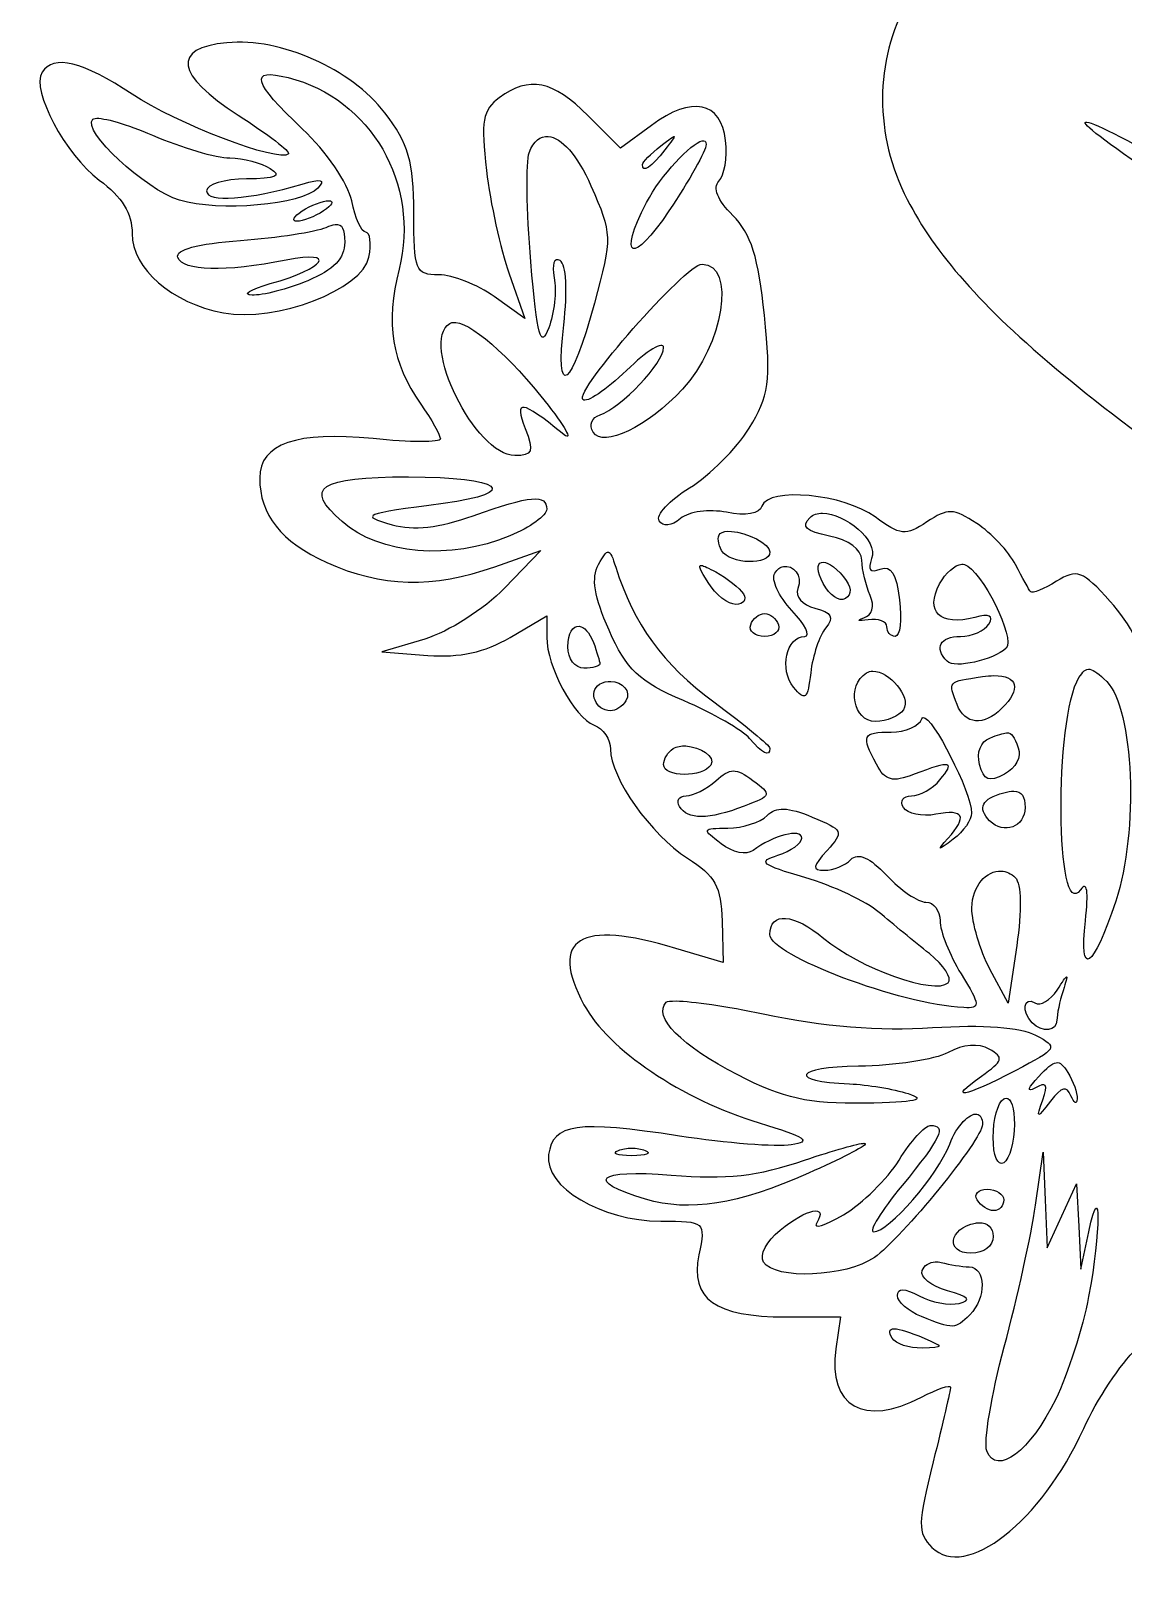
# Model space of a CAD drawing. Extents: x 11 to 129, y -2 to 168.
# Drawn here: x 10.75 to 37.93, y 62.92 to 101.49 of the extents above; entities that cross this region are included whole.
import ezdxf

# ---------------------------------------------------------------- set-up
doc = ezdxf.new("R2010")
doc.units = 0
doc.layers.get('0').update_dxf_attribs({"linetype": 'CONTINUOUS'})

msp = doc.modelspace()

# ---------------------------------------------------------------- linework, layer by layer
at = {"color": 7}
for points in [[(12.35053, 99.311906), (12.35053, 99.311906)], [(26.194852, 99.136067), (25.42701, 98.567765), (24.62003, 99.374743)], [(37.005839, 99.220404), (37.005839, 99.220404)], [(23.627843, 98.863215), (23.627843, 98.863215)], [(26.764258, 98.858807), (26.764258, 98.858807)], [(27.457687, 98.752423), (27.457687, 98.752423)], [(18.165299, 97.263037), (18.165299, 97.263037)], [(18.322947, 96.668827), (18.322947, 96.668827)], [(27.456033, 95.683807), (27.456033, 95.683807)], [(22.653294, 95.446232), (23.045208, 94.334982), (22.28398, 94.876826)], [(21.246593, 94.23411), (21.246593, 94.23411)], [(20.149674, 90.39214), (20.149674, 90.39214)], [(30.457953, 89.488145), (30.457953, 89.488145)], [(28.189149, 89.035049), (28.189149, 89.035049)], [(22.294453, 88.153105), (23.447595, 88.5599), (22.535334, 87.618976)], [(25.127148, 88.521314), (25.127148, 88.521314)], [(27.441701, 88.187829), (27.441701, 88.187829)], [(29.482299, 88.16027), (29.482299, 88.16027)], [(30.427083, 88.261142), (30.427083, 88.261142)], [(33.922891, 88.217595), (33.922891, 88.217595)], [(22.680304, 86.398585), (23.589258, 86.934918), (23.589258, 86.40134)], [(29.013215, 86.992243), (29.013215, 86.992243)], [(24.399544, 86.673642), (24.399544, 86.673642)], [(20.555369, 86.356692), (19.488216, 86.035885), (20.629783, 85.948794)], [(25.186129, 85.302217), (25.186129, 85.302217)], [(31.70921, 85.556327), (31.70921, 85.556327)], [(34.719949, 85.445535), (34.719949, 85.445535)], [(37.109465, 85.603732), (37.109465, 85.603732)], [(32.962675, 84.406492), (32.962675, 84.406492)], [(27.054748, 83.695424), (27.054748, 83.695424)], [(35.030833, 84.022297), (35.030833, 84.022297)], [(28.234349, 83.074758), (28.234349, 83.074758)], [(35.214388, 82.569843), (35.214388, 82.569843)], [(29.492773, 82.126116), (29.492773, 82.126116)], [(34.905157, 80.584918), (34.905157, 80.584918)], [(27.955434, 79.340273), (27.981341, 78.30509), (26.801189, 78.660075)], [(35.288251, 78.732284), (35.072173, 77.295265), (34.622382, 78.141932)], [(36.527382, 77.949558), (36.527382, 77.949558)], [(26.812765, 77.350936), (26.812765, 77.350936)], [(36.269414, 75.815802), (36.269414, 75.815802)], [(35.022014, 74.933308), (35.022014, 74.933308)], [(34.29937, 74.535882), (34.29937, 74.535882)], [(25.705924, 73.689216), (25.705924, 73.689216)], [(31.49534, 73.810481), (31.49534, 73.810481)], [(35.757886, 72.268182), (35.95026, 73.591098), (35.95026, 73.591098)], [(35.95026, 73.591098), (35.999318, 72.400473), (36.048377, 71.209848), (36.411628, 72.003598), (36.77543, 72.797348), (36.831654, 71.739015), (36.887878, 70.680682), (37.083007, 71.606723)], [(34.55348, 72.665057), (34.55348, 72.665057)], [(34.354493, 71.834925), (34.354493, 71.834925)], [(33.261983, 70.860378), (33.261983, 70.860378)], [(29.546793, 69.490057), (30.905537, 69.490057), (30.788681, 68.694102)], [(32.239481, 69.195707), (32.239481, 69.195707)]]:
    msp.add_lwpolyline(points, dxfattribs=at)
for points in [[(41.882991, 100.718056), (41.389543, 100.738819), (38.073782, 102.32294), (36.752279, 103.169311)], [(32.577924, 102.232243), (31.742603, 100.74943), (31.737921, 98.886129), (32.565247, 97.290599)], [(15.629709, 101.193755), (14.240987, 101.060956), (14.345533, 100.395845), (15.913585, 99.389627)], [(19.558772, 99.451363), (18.726095, 100.542618), (16.969068, 101.321842), (15.629709, 101.193755)], [(13.270508, 99.911628), (12.053724, 100.725913), (11.306893, 100.907985), (11.028715, 100.457881)], [(11.028715, 100.457881), (10.752888, 100.011588), (11.607776, 98.400898), (12.451953, 97.776769)], [(17.513212, 99.045669), (16.267562, 100.217732), (16.168191, 100.573106), (17.156576, 100.325039)], [(17.156576, 100.325039), (19.213578, 99.808764), (20.447315, 97.674887), (19.913754, 95.555923)], [(24.62003, 99.374743), (23.738842, 100.255931), (23.159211, 100.373832), (22.408004, 99.824534)], [(17.161537, 98.428858), (16.933143, 98.200464), (14.365361, 99.178945), (13.270508, 99.911628)], [(22.408004, 99.824534), (21.994393, 99.522099), (21.945743, 99.243825), (22.090504, 98.01214)], [(28.041424, 98.757935), (27.929466, 99.734714), (27.205428, 99.88322), (26.194852, 99.136067)], [(14.451211, 97.274614), (13.583795, 97.541472), (12.009073, 99.008483), (12.289345, 99.288755)], [(12.289345, 99.288755), (12.301108, 99.300518), (12.32184, 99.308356), (12.35053, 99.311906)], [(12.35053, 99.311906), (12.551356, 99.33675), (13.142017, 99.16664), (13.774319, 98.894635)], [(15.913585, 99.389627), (16.653617, 98.914752), (17.215083, 98.482404), (17.161537, 98.428858)], [(20.281966, 96.962076), (20.281966, 98.233905), (20.155296, 98.669594), (19.558772, 99.451363)], [(38.802798, 97.845121), (37.481496, 98.734979), (36.890452, 99.19523), (37.005839, 99.220404)], [(37.005839, 99.220404), (37.121222, 99.245578), (37.942867, 98.836164), (39.447171, 97.986232)], [(13.774319, 98.894635), (14.496949, 98.583767), (15.363989, 98.32804), (15.700816, 98.325782)], [(18.736359, 97.25973), (18.650323, 97.689896), (18.099972, 98.493572), (17.513212, 99.045669)], [(23.153246, 98.455316), (23.265675, 98.7483), (23.433467, 98.879155), (23.627843, 98.863215)], [(23.627843, 98.863215), (23.951803, 98.836655), (24.349655, 98.402123), (24.691137, 97.630147)], [(26.07579, 97.21894), (26.423784, 97.891888), (27.184527, 98.6954), (27.457687, 98.752423)], [(26.433529, 98.627847), (26.643351, 98.7924), (26.750601, 98.872463), (26.764258, 98.858807)], [(26.764258, 98.858807), (26.777914, 98.84515), (26.697853, 98.7379), (26.533299, 98.528076)], [(27.457687, 98.752423), (27.520724, 98.76558), (27.558008, 98.739147), (27.558008, 98.662022)], [(27.875508, 97.747557), (28.014553, 97.886596), (28.089181, 98.34127), (28.041424, 98.757935)], [(23.194037, 95.743339), (23.086566, 97.01313), (23.068134, 98.233518), (23.153246, 98.455316)], [(25.970508, 98.164825), (25.970508, 98.219765), (26.178865, 98.428127), (26.433529, 98.627847)], [(26.533299, 98.528076), (26.187655, 98.087344), (25.970508, 97.947065), (25.970508, 98.164825)], [(27.558008, 98.662022), (27.558008, 98.508569), (27.14129, 97.763576), (26.631966, 97.006723)], [(15.700816, 98.325782), (16.03764, 98.323552), (16.491809, 98.206123), (16.710091, 98.065057)], [(16.710091, 98.065057), (17.005301, 97.87428), (16.852801, 97.807351), (16.114779, 97.804331)], [(22.090504, 98.01214), (22.184545, 97.212), (22.437645, 96.057441), (22.653294, 95.446232)], [(12.451953, 97.776769), (13.020044, 97.356763), (13.270508, 96.949999), (13.270508, 96.446687)], [(17.889692, 97.574475), (17.506282, 97.159358), (15.417957, 96.9772), (14.451211, 97.274614)], [(16.114779, 97.804331), (15.566912, 97.802096), (15.122591, 97.668757), (15.122591, 97.506674)], [(15.122591, 97.506674), (15.122591, 97.209692), (16.183222, 97.285381), (17.503841, 97.676451)], [(17.503841, 97.676451), (17.987957, 97.819808), (18.091162, 97.792608), (17.889692, 97.574475)], [(24.691137, 97.630147), (25.220752, 96.432867), (25.223396, 96.359509), (24.77878, 94.716975)], [(28.220569, 96.897032), (27.840621, 97.276979), (27.714839, 97.586887), (27.875508, 97.747557)], [(17.503841, 97.006723), (17.722123, 97.147789), (18.01978, 97.263037), (18.165299, 97.263037)], [(18.165299, 97.263037), (18.310822, 97.263037), (18.25129, 97.147789), (18.033008, 97.006723)], [(19.087482, 96.477557), (18.980334, 96.477557), (18.822391, 96.829561), (18.736359, 97.25973)], [(26.631966, 97.006723), (25.725271, 95.65938), (25.344459, 95.804702), (26.07579, 97.21894)], [(32.565247, 97.290599), (33.94631, 94.627175), (37.049072, 92.053653), (45.814257, 86.301572)], [(17.371549, 96.750409), (17.22603, 96.750409), (17.285559, 96.865657), (17.503841, 97.006723)], [(18.033008, 97.006723), (17.814726, 96.865657), (17.517072, 96.750409), (17.371549, 96.750409)], [(20.902083, 95.419774), (20.32208, 95.420465), (20.281966, 95.521365), (20.281966, 96.962076)], [(29.007703, 94.411602), (28.862723, 95.855268), (28.677684, 96.439917), (28.220569, 96.897032)], [(13.270508, 96.446687), (13.270508, 95.571457), (14.258345, 94.712299), (15.540963, 94.471685)], [(15.970912, 96.274709), (16.886759, 96.343481), (17.84449, 96.489703), (18.099154, 96.599375)], [(18.099154, 96.599375), (18.189037, 96.638085), (18.262686, 96.661769), (18.322947, 96.668827)], [(18.322947, 96.668827), (18.503731, 96.690008), (18.562174, 96.560375), (18.562174, 96.227855)], [(19.164102, 95.860195), (19.228999, 96.199681), (19.194634, 96.477557), (19.087482, 96.477557)], [(14.408768, 95.850826), (14.342151, 96.044588), (14.892442, 96.193723), (15.970912, 96.274709)], [(16.710091, 95.199287), (18.092983, 95.589697), (18.396343, 96.035063), (17.106966, 95.781924)], [(18.562174, 96.227855), (18.562174, 95.826408), (18.289516, 95.542698), (17.644401, 95.273151)], [(17.106966, 95.781924), (15.574511, 95.481064), (14.526694, 95.507824), (14.408768, 95.850826)], [(15.540963, 94.471685), (16.849103, 94.226278), (19.010073, 95.054437), (19.164102, 95.860195)], [(23.638867, 94.096307), (23.43692, 93.560606), (23.35229, 93.873571), (23.194037, 95.743339)], [(23.924397, 95.772551), (23.775002, 95.864807), (23.712488, 95.683812), (23.776671, 95.34481)], [(24.013694, 94.174578), (24.112934, 95.018953), (24.076246, 95.678701), (23.924397, 95.772551)], [(24.489944, 92.313125), (24.274602, 92.528466), (27.051199, 95.683807), (27.456033, 95.683807)], [(27.456033, 95.683807), (28.306491, 95.683807), (27.99064, 93.667538), (26.968759, 92.573297)], [(17.644401, 95.273151), (17.139754, 95.062297), (16.514672, 94.900634), (16.255338, 94.913758)], [(19.913754, 95.555923), (19.574292, 94.207796), (19.730427, 93.237614), (20.452843, 92.203434)], [(22.28398, 94.876826), (21.865286, 95.174963), (21.24342, 95.419209), (20.902083, 95.419774)], [(23.776671, 95.34481), (23.837829, 95.021792), (23.776013, 94.460108), (23.638867, 94.096307)], [(16.255338, 94.913758), (15.996002, 94.926881), (16.200767, 95.055501), (16.710091, 95.199287)], [(24.77878, 94.716975), (24.197806, 92.570681), (23.791325, 92.282566), (24.013694, 94.174578)], [(22.798264, 90.921307), (21.813083, 90.921307), (20.421542, 93.742662), (21.176588, 94.209306)], [(21.176588, 94.209306), (21.196961, 94.221895), (21.220414, 94.230038), (21.246593, 94.23411)], [(21.246593, 94.23411), (21.639284, 94.295183), (22.662125, 93.41728), (23.625087, 92.173668)], [(28.62902, 91.603158), (29.13104, 92.415445), (29.175098, 92.744761), (29.007703, 94.411602)], [(26.499674, 93.606826), (26.499674, 93.787508), (26.084633, 93.533375), (25.577491, 93.041831)], [(24.916584, 91.936646), (25.446171, 92.113176), (26.499674, 93.224728), (26.499674, 93.606826)], [(25.577491, 93.041831), (25.070346, 92.55029), (24.580802, 92.222269), (24.489944, 92.313125)], [(26.968759, 92.573297), (26.094082, 91.636683), (24.992887, 91.105361), (24.747912, 91.501736)], [(20.452843, 92.203434), (20.722661, 91.817167), (20.943424, 91.426549), (20.943424, 91.33582)], [(23.974557, 91.476381), (22.960934, 92.303936), (22.77633, 92.328052), (23.054028, 91.597647)], [(23.625087, 92.173668), (24.102042, 91.557706), (24.259365, 91.243853), (23.974557, 91.476381)], [(24.747912, 91.501736), (24.639483, 91.677177), (24.714118, 91.869156), (24.916584, 91.936646)], [(19.266076, 91.342986), (17.375272, 91.536703), (16.445508, 91.214098), (16.445508, 90.365131)], [(23.054028, 91.597647), (23.275135, 91.016094), (23.239278, 90.921307), (22.798264, 90.921307)], [(27.145699, 90.118187), (27.648596, 90.428993), (28.316281, 91.097134), (28.62902, 91.603158)], [(20.943424, 91.33582), (20.943424, 91.245092), (20.188475, 91.248484), (19.266076, 91.342986)], [(16.445508, 90.365131), (16.445508, 89.444672), (16.974774, 88.778958), (18.1201, 88.258938)], [(18.496029, 89.277032), (17.522006, 90.125542), (17.917342, 90.39214), (20.149674, 90.39214)], [(20.149674, 90.39214), (22.474339, 90.39214), (22.99502, 89.991303), (21.00957, 89.730131)], [(21.761428, 89.423655), (23.200174, 89.934655), (23.589258, 89.968618), (23.589258, 89.584609)], [(26.38888, 89.298529), (26.30226, 89.438686), (26.642804, 89.807381), (27.145699, 90.118187)], [(31.763231, 89.396093), (30.989465, 89.96816), (29.107203, 90.146031), (28.945967, 89.66233)], [(21.00957, 89.730131), (19.002335, 89.466095), (18.91654, 89.430451), (19.741775, 89.201515)], [(23.589258, 89.584609), (23.589258, 89.431664), (23.176134, 89.134007), (22.671484, 88.923151)], [(28.068984, 89.509092), (27.633476, 89.596191), (27.130544, 89.528179), (26.920252, 89.35365)], [(28.945967, 89.66233), (28.882385, 89.471582), (28.548553, 89.413176), (28.068984, 89.509092)], [(30.140453, 89.37625), (30.21991, 89.45571), (30.331054, 89.489661), (30.457953, 89.488145)], [(30.457953, 89.488145), (31.007843, 89.481589), (31.851834, 88.815127), (31.676687, 88.358706)], [(34.293858, 89.232935), (33.713025, 89.613509), (33.574753, 89.617347), (33.05142, 89.269866)], [(22.671484, 88.923151), (21.196467, 88.306848), (19.438498, 88.456002), (18.496029, 89.277032)], [(19.741775, 89.201515), (20.28008, 89.05218), (20.910618, 89.121477), (21.761428, 89.423655)], [(26.920252, 89.35365), (26.690179, 89.162707), (26.485773, 89.141757), (26.38888, 89.298529)], [(30.626623, 88.918189), (30.039335, 89.035647), (29.91603, 89.15183), (30.140453, 89.37625)], [(33.05142, 89.269866), (32.520464, 88.917326), (32.393966, 88.929766), (31.763231, 89.396093)], [(35.257382, 88.209326), (35.087029, 88.536749), (34.653307, 88.997412), (34.293858, 89.232935)], [(27.943859, 88.557695), (27.84794, 88.712898), (27.832217, 88.902455), (27.908581, 88.978825)], [(27.908581, 88.978825), (27.960522, 89.030765), (28.063436, 89.045881), (28.189149, 89.035049)], [(28.189149, 89.035049), (28.566291, 89.002545), (29.145507, 88.735738), (29.145507, 88.522418)], [(31.43195, 88.31957), (31.420618, 88.590549), (31.109683, 88.821576), (30.626623, 88.918189)], [(24.881306, 88.209879), (25.001668, 88.424278), (25.069983, 88.530283), (25.127148, 88.521314)], [(25.127148, 88.521314), (25.184314, 88.512345), (25.230514, 88.388613), (25.307947, 88.143182)], [(29.145507, 88.522418), (29.145507, 88.181719), (28.158333, 88.210672), (27.943859, 88.557695)], [(31.640309, 87.43873), (31.53583, 87.680665), (31.44211, 88.076862), (31.43195, 88.31957)], [(31.676687, 88.358706), (31.570862, 88.082936), (31.640839, 87.998125), (31.893868, 88.095226)], [(18.1201, 88.258938), (19.46573, 87.647972), (20.768712, 87.614791), (22.294453, 88.153105)], [(25.14148, 86.57332), (24.767761, 87.418164), (24.694619, 87.877342), (24.881306, 88.209879)], [(25.307947, 88.143182), (25.755704, 86.723948), (26.480811, 85.72925), (27.752035, 84.790139)], [(27.609271, 87.762292), (27.41392, 88.075098), (27.346662, 88.200735), (27.441701, 88.187829)], [(27.441701, 88.187829), (27.498725, 88.180088), (27.61424, 88.122272), (27.795582, 88.025221)], [(27.795582, 88.025221), (28.085173, 87.870236), (28.395148, 87.624807), (28.484601, 87.480069)], [(29.692865, 87.065005), (29.361212, 87.418034), (29.170365, 87.83679), (29.268428, 87.995455)], [(29.268428, 87.995455), (29.328274, 88.092286), (29.404127, 88.143938), (29.482299, 88.16027)], [(29.482299, 88.16027), (29.716826, 88.209261), (29.968656, 87.940007), (29.843346, 87.613465)], [(30.472284, 87.738591), (30.308965, 88.043755), (30.318405, 88.226053), (30.427083, 88.261142)], [(30.427083, 88.261142), (30.535761, 88.296231), (30.743491, 88.184561), (30.977747, 87.902299)], [(31.893868, 88.095226), (32.160021, 88.197357), (32.297299, 87.978034), (32.372873, 87.330689)], [(33.36947, 87.728668), (33.518568, 88.007261), (33.751675, 88.207923), (33.922891, 88.217595)], [(33.922891, 88.217595), (33.947351, 88.218978), (33.970287, 88.216063), (33.991793, 88.209326)], [(33.991793, 88.209326), (34.412326, 88.077607), (35.271374, 86.353735), (35.027526, 86.130694)], [(35.637721, 87.529678), (35.598839, 87.576141), (35.427734, 87.881906), (35.257382, 88.209326)], [(37.614931, 87.293758), (36.924477, 88.060513), (36.793878, 88.109309), (36.278786, 87.794262)], [(22.535334, 87.618976), (22.033628, 87.101344), (21.142563, 86.533157), (20.555369, 86.356692)], [(28.29884, 87.21714), (28.106977, 87.21714), (27.796452, 87.462569), (27.609271, 87.762292)], [(29.843346, 87.613465), (29.768447, 87.418274), (29.951053, 87.206232), (30.265576, 87.123984)], [(31.023498, 87.365417), (30.878213, 87.275625), (30.630227, 87.443474), (30.472284, 87.738591)], [(30.977747, 87.902299), (31.177574, 87.661519), (31.193867, 87.470711), (31.023498, 87.365417)], [(34.243145, 86.894128), (33.384879, 86.669694), (32.999722, 87.037788), (33.36947, 87.728668)], [(36.278786, 87.794262), (35.964901, 87.602277), (35.6766, 87.483213), (35.637721, 87.529678)], [(28.484601, 87.480069), (28.574055, 87.335332), (28.490706, 87.21714), (28.29884, 87.21714)], [(31.479905, 86.881451), (31.695461, 86.953759), (31.75725, 87.16794), (31.640309, 87.43873)], [(32.372873, 87.330689), (32.431141, 86.831585), (32.383341, 86.42339), (32.26704, 86.42339)], [(38.871703, 82.258958), (39.020129, 84.595132), (38.627377, 86.169427), (37.614931, 87.293758)], [(28.667052, 86.707816), (28.719196, 86.864252), (28.874971, 86.992243), (29.013215, 86.992243)], [(29.013215, 86.992243), (29.151459, 86.992243), (29.307237, 86.864252), (29.35938, 86.707816)], [(30.013673, 86.42339), (30.168991, 86.42339), (30.024519, 86.711976), (29.692865, 87.065005)], [(30.265576, 87.123984), (30.684978, 87.01431), (30.750496, 86.895398), (30.535121, 86.635057)], [(31.592904, 86.833493), (31.338241, 86.795243), (31.287316, 86.816847), (31.479905, 86.881451)], [(32.055923, 86.663169), (32.055923, 86.795065), (31.847564, 86.871748), (31.592904, 86.833493)], [(34.595373, 86.729313), (34.723618, 86.936817), (34.609859, 86.990027), (34.243145, 86.894128)], [(20.629783, 85.948794), (21.423691, 85.888314), (22.048177, 86.02562), (22.680304, 86.398585)], [(23.589258, 86.40134), (23.589258, 85.672868), (24.273707, 84.405103), (24.769961, 84.214671)], [(24.118424, 86.158807), (24.118424, 86.51365), (24.246684, 86.691284), (24.399544, 86.673642)], [(24.399544, 86.673642), (24.518436, 86.65992), (24.651969, 86.528244), (24.75122, 86.269601)], [(26.997973, 84.823763), (25.884228, 85.302883), (25.574234, 85.595003), (25.14148, 86.57332)], [(29.013215, 86.42339), (28.770679, 86.42339), (28.614906, 86.551383), (28.667052, 86.707816)], [(29.35938, 86.707816), (29.411526, 86.551383), (29.255751, 86.42339), (29.013215, 86.42339)], [(29.735859, 85.155044), (29.373271, 85.595895), (29.55467, 86.42339), (30.013673, 86.42339)], [(30.535121, 86.635057), (30.378547, 86.445793), (30.210102, 85.943406), (30.160846, 85.518845)], [(32.26704, 86.42339), (32.150739, 86.42339), (32.055923, 86.531272), (32.055923, 86.663169)], [(33.557986, 85.803272), (33.223107, 86.138148), (33.376689, 86.42339), (33.892022, 86.42339)], [(33.892022, 86.42339), (34.174475, 86.42339), (34.49127, 86.560869), (34.595373, 86.729313)], [(24.515299, 85.62964), (24.294813, 85.62964), (24.118424, 85.864824), (24.118424, 86.158807)], [(24.75122, 86.269601), (24.83955, 86.039421), (24.912174, 85.801296), (24.912174, 85.740435)], [(35.027526, 86.130694), (34.695392, 85.826902), (33.745861, 85.615393), (33.557986, 85.803272)], [(24.912174, 85.740435), (24.912174, 85.679579), (24.733581, 85.62964), (24.515299, 85.62964)], [(36.838269, 85.397027), (36.93127, 85.547454), (37.008221, 85.618309), (37.109465, 85.603732)], [(24.907765, 85.230008), (24.99587, 85.28446), (25.092965, 85.305945), (25.186129, 85.302217)], [(25.186129, 85.302217), (25.465619, 85.291038), (25.708812, 85.055148), (25.562057, 84.817701)], [(30.160846, 85.518845), (30.083644, 84.853416), (30.024894, 84.803626), (29.735859, 85.155044)], [(31.775355, 84.306723), (31.213377, 84.306723), (31.047893, 85.201159), (31.552114, 85.512783)], [(31.552114, 85.512783), (31.599291, 85.541939), (31.65243, 85.555856), (31.70921, 85.556327)], [(31.70921, 85.556327), (32.106661, 85.559632), (32.672333, 84.926904), (32.468233, 84.596661)], [(33.803827, 84.725095), (33.578284, 85.312854), (33.56008, 85.292551), (34.437173, 85.421281)], [(34.437173, 85.421281), (34.541367, 85.436572), (34.635533, 85.444561), (34.719949, 85.445535)], [(34.719949, 85.445535), (35.310849, 85.452351), (35.410058, 85.120855), (34.913423, 84.624223)], [(36.876301, 80.117487), (36.256908, 79.239118), (36.219754, 84.396611), (36.838269, 85.397027)], [(37.109465, 85.603732), (37.210712, 85.589155), (37.336411, 85.489186), (37.52784, 85.297809)], [(37.52784, 85.297809), (38.205675, 84.620145), (38.330985, 81.575106), (37.752734, 79.834161)], [(25.176758, 84.571307), (24.806214, 84.571307), (24.611866, 85.047133), (24.907765, 85.230008)], [(25.562057, 84.817701), (25.478336, 84.682237), (25.305101, 84.571307), (25.176758, 84.571307)], [(28.640044, 83.880633), (28.472124, 84.082966), (27.733311, 84.507426), (26.997973, 84.823763)], [(27.752035, 84.790139), (28.518451, 84.223959), (29.145507, 83.705167), (29.145507, 83.636996)], [(32.468233, 84.596661), (32.369667, 84.437178), (32.057808, 84.306723), (31.775355, 84.306723)], [(34.913423, 84.624223), (34.473227, 84.184027), (33.994798, 84.22743), (33.803827, 84.725095)], [(24.769961, 84.214671), (24.993628, 84.128844), (25.176758, 83.860857), (25.176758, 83.618807)], [(32.166168, 84.04214), (32.517842, 84.04214), (32.861168, 84.190964), (32.929048, 84.372868)], [(32.929048, 84.372868), (32.93666, 84.393264), (32.947889, 84.404065), (32.962675, 84.406492)], [(32.962675, 84.406492), (33.184423, 84.442921), (34.15597, 82.566736), (34.166528, 82.024141)], [(26.740004, 83.630381), (26.82548, 83.68321), (26.937545, 83.701729), (27.054748, 83.695424)], [(27.054748, 83.695424), (27.406358, 83.67651), (27.805002, 83.43407), (27.673212, 83.220828)], [(29.145507, 83.636996), (29.145507, 83.412954), (28.950358, 83.506728), (28.640044, 83.880633)], [(31.796301, 83.23957), (31.411593, 83.958405), (31.450139, 84.04214), (32.166168, 84.04214)], [(34.363313, 83.237366), (34.285199, 83.536087), (34.390254, 83.804529), (34.620177, 83.89276)], [(34.620177, 83.89276), (34.818868, 83.969005), (34.943514, 84.01624), (35.030833, 84.022297)], [(35.030833, 84.022297), (35.176367, 84.032386), (35.218359, 83.927507), (35.325183, 83.649123)], [(25.176758, 83.618807), (25.176758, 82.909057), (26.185367, 81.479771), (27.091129, 80.906276)], [(26.499674, 83.232955), (26.499674, 83.369887), (26.607614, 83.548556), (26.740004, 83.630381)], [(33.37884, 82.851515), (33.764322, 83.315991), (33.654591, 83.340019), (32.739432, 82.992076)], [(35.325183, 83.649123), (35.412234, 83.422273), (35.268648, 83.145746), (34.985633, 82.99428)], [(27.673212, 83.220828), (27.478493, 82.905767), (26.499674, 82.91589), (26.499674, 83.232955)], [(27.801645, 82.831119), (27.980427, 82.992333), (28.102806, 83.073567), (28.234349, 83.074758)], [(28.234349, 83.074758), (28.365893, 83.075947), (28.506685, 82.99704), (28.721623, 82.839388)], [(32.739432, 82.992076), (32.187563, 82.782255), (32.016934, 82.827309), (31.796301, 83.23957)], [(34.985633, 82.99428), (34.597046, 82.786316), (34.468175, 82.836377), (34.363313, 83.237366)], [(27.058607, 82.45464), (27.237634, 82.45464), (27.571905, 82.623945), (27.801645, 82.831119)], [(28.721623, 82.839388), (29.202132, 82.486949), (29.192957, 82.459469), (28.506098, 82.198326)], [(32.669426, 82.45464), (32.878477, 82.45464), (33.197681, 82.633233), (33.37884, 82.851515)], [(34.613562, 81.837279), (34.301724, 82.149117), (34.423883, 82.389401), (34.96634, 82.531258)], [(34.96634, 82.531258), (35.064469, 82.55692), (35.146381, 82.570117), (35.214388, 82.569843)], [(35.214388, 82.569843), (35.418412, 82.569022), (35.495507, 82.445852), (35.495507, 82.165252)], [(26.896549, 82.190057), (26.806611, 82.335576), (26.879576, 82.45464), (27.058607, 82.45464)], [(28.506098, 82.198326), (27.601989, 81.854602), (27.105428, 81.852084), (26.896549, 82.190057)], [(32.468233, 82.165252), (32.369828, 82.324473), (32.460373, 82.45464), (32.669426, 82.45464)], [(33.277418, 81.996029), (32.930674, 81.929743), (32.566641, 82.006028), (32.468233, 82.165252)], [(35.495507, 82.165252), (35.495507, 81.675526), (34.970528, 81.480313), (34.613562, 81.837279)], [(28.100404, 81.652621), (28.471481, 81.657246), (28.911177, 81.796972), (29.077708, 81.963508)], [(29.077708, 81.963508), (29.191368, 82.077165), (29.317891, 82.13169), (29.492773, 82.126116)], [(29.492773, 82.126116), (29.667657, 82.12054), (29.891025, 82.05474), (30.197778, 81.927677)], [(30.197778, 81.927677), (30.974688, 81.605871), (30.992775, 81.56505), (30.568194, 81.095895)], [(33.577279, 81.395756), (34.070936, 81.949352), (33.980374, 82.130409), (33.277418, 81.996029)], [(34.166528, 82.024141), (34.169725, 81.86006), (33.964231, 81.568061), (33.70957, 81.37536)], [(27.932834, 81.260157), (27.446441, 81.628194), (27.453725, 81.644549), (28.100404, 81.652621)], [(29.939257, 81.405676), (29.939257, 81.655387), (29.217397, 81.470841), (28.726584, 81.095342)], [(29.344496, 80.978485), (29.671558, 81.082289), (29.939257, 81.274531), (29.939257, 81.405676)], [(33.70957, 81.37536), (33.315664, 81.077291), (33.295917, 81.080232), (33.577279, 81.395756)], [(28.726584, 81.095342), (28.563849, 80.970842), (28.221282, 81.041898), (27.932834, 81.260157)], [(30.568194, 81.095895), (30.202926, 80.692278), (30.191586, 80.602557), (30.506458, 80.602557)], [(31.159648, 80.870448), (31.34071, 81.05151), (31.630707, 80.922678), (32.052618, 80.473573)], [(27.091129, 80.906276), (27.787978, 80.465061), (27.933844, 80.200954), (27.955434, 79.340273)], [(30.016981, 80.420656), (28.927058, 80.738464), (28.832923, 80.816117), (29.344496, 80.978485)], [(30.506458, 80.602557), (30.71819, 80.602557), (31.012201, 80.723001), (31.159648, 80.870448)], [(34.17259, 79.671553), (34.17259, 80.212091), (34.541313, 80.602861), (34.905157, 80.584918)], [(31.86796, 79.553043), (31.546492, 79.826883), (30.713799, 80.217473), (30.016981, 80.420656)], [(32.052618, 80.473573), (32.396204, 80.107846), (32.834803, 79.808807), (33.027716, 79.808807)], [(34.905157, 80.584918), (35.026436, 80.578937), (35.147131, 80.527601), (35.253524, 80.421206)], [(35.253524, 80.421206), (35.405043, 80.269687), (35.418612, 79.597989), (35.288251, 78.732284)], [(36.997019, 79.345784), (37.081872, 80.090117), (37.040893, 80.350891), (36.876301, 80.117487)], [(37.752734, 79.834161), (37.185064, 78.12506), (36.83182, 77.896683), (36.997019, 79.345784)], [(29.145507, 79.006237), (29.145507, 79.577382), (29.742539, 79.53384), (30.485512, 78.908673)], [(33.114257, 78.528884), (32.750455, 78.818458), (32.189426, 79.279197), (31.86796, 79.553043)], [(33.027716, 79.808807), (33.220629, 79.808807), (33.379379, 79.600445), (33.379943, 79.345784)], [(34.622382, 78.141932), (34.375003, 78.607649), (34.17259, 79.295961), (34.17259, 79.671553)], [(26.801189, 78.660075), (24.403898, 79.381553), (23.62954, 78.905532), (24.517504, 77.25668)], [(33.379943, 79.345784), (33.380485, 79.091121), (33.616894, 78.49581), (33.905252, 78.022868)], [(33.970296, 77.185574), (32.382841, 77.263374), (29.145507, 78.484967), (29.145507, 79.006237)], [(30.485512, 78.908673), (31.362275, 78.170924), (33.26669, 77.491192), (33.578933, 77.804589)], [(33.578933, 77.804589), (33.687134, 77.91319), (33.478058, 78.239307), (33.114257, 78.528884)], [(33.905252, 78.022868), (34.386379, 77.23376), (34.391634, 77.164915), (33.970296, 77.185574)], [(36.293117, 77.620481), (36.434996, 77.841478), (36.507759, 77.951683), (36.527382, 77.949558)], [(36.527382, 77.949558), (36.547004, 77.947433), (36.513208, 77.833079), (36.441394, 77.604496)], [(35.743555, 77.305188), (35.880133, 77.220781), (36.127667, 77.362758), (36.293117, 77.620481)], [(36.441394, 77.604496), (36.357645, 77.337931), (36.289257, 77.010514), (36.289257, 76.876893)], [(24.517504, 77.25668), (25.118578, 76.140553), (26.960093, 74.89897), (28.875411, 74.318701)], [(28.347899, 75.509326), (26.943546, 76.228121), (26.215496, 76.96699), (26.566371, 77.317865)], [(26.566371, 77.317865), (26.591192, 77.342684), (26.677763, 77.353163), (26.812765, 77.350936)], [(26.812765, 77.350936), (27.21777, 77.344259), (28.059334, 77.222931), (28.980694, 77.029578)], [(35.671895, 76.810195), (35.40329, 77.078798), (35.461273, 77.479649), (35.743555, 77.305188)], [(28.980694, 77.029578), (30.477852, 76.715386), (31.867162, 76.603217), (33.194185, 76.688377)], [(33.194185, 76.688377), (34.451965, 76.769095), (35.387661, 76.700834), (35.76009, 76.501515)], [(36.289257, 76.876893), (36.289257, 76.59394), (35.927315, 76.554765), (35.671895, 76.810195)], [(35.76009, 76.501515), (36.329256, 76.196907), (36.31447, 76.170959), (35.251319, 75.616813)], [(33.580586, 76.069362), (33.251236, 75.892166), (32.249229, 75.738445), (31.353675, 75.727608)], [(34.605296, 76.153145), (34.335266, 76.304259), (33.960506, 76.27377), (33.580586, 76.069362)], [(34.410165, 75.480664), (34.951938, 75.86014), (34.977036, 75.945105), (34.605296, 76.153145)], [(31.353675, 75.727608), (29.75551, 75.708233), (29.572037, 75.348005), (31.129882, 75.28829)], [(35.251319, 75.616813), (33.951359, 74.939237), (33.542932, 74.873234), (34.410165, 75.480664)], [(35.835607, 75.471844), (36.040588, 75.688839), (36.166984, 75.801164), (36.269414, 75.815802)], [(36.269414, 75.815802), (36.371846, 75.830444), (36.450501, 75.747612), (36.559355, 75.575473)], [(31.508017, 74.808182), (30.09915, 74.786809), (29.49993, 74.919676), (28.347899, 75.509326)], [(31.129882, 75.28829), (31.566445, 75.271559), (32.221289, 75.162816), (32.58509, 75.046307)], [(35.738593, 75.18466), (35.529291, 75.066017), (35.572327, 75.19313), (35.835607, 75.471844)], [(35.936479, 74.891415), (36.072513, 75.278657), (36.02587, 75.347505), (35.738593, 75.18466)], [(36.638176, 74.99394), (36.534649, 75.252334), (36.407321, 75.219196), (36.129406, 74.861649)], [(36.559355, 75.575473), (36.697384, 75.357191), (36.802876, 75.059534), (36.793619, 74.914015)], [(32.58509, 75.046307), (33.069194, 74.891268), (32.780379, 74.827486), (31.508017, 74.808182)], [(34.701757, 73.956553), (34.701757, 74.393115), (34.820818, 74.824079), (34.96634, 74.914015)], [(34.96634, 74.914015), (34.985582, 74.925908), (35.004256, 74.932311), (35.022014, 74.933308)], [(35.022014, 74.933308), (35.146316, 74.940279), (35.230923, 74.688045), (35.230923, 74.283976)], [(36.129406, 74.861649), (35.776264, 74.40733), (35.767047, 74.409117), (35.936479, 74.891415)], [(36.793619, 74.914015), (36.784359, 74.768493), (36.714145, 74.804326), (36.638176, 74.99394)], [(33.619722, 73.789534), (33.797192, 74.259313), (34.116907, 74.563707), (34.29937, 74.535882)], [(34.29937, 74.535882), (34.382309, 74.523233), (34.437173, 74.441739), (34.437173, 74.276258)], [(26.896549, 73.990731), (24.339021, 74.38526), (23.748063, 74.301172), (23.637765, 73.528812)], [(28.875411, 74.318701), (30.047116, 73.963722), (30.205372, 73.855363), (29.674673, 73.770242)], [(34.437173, 74.276258), (34.437173, 73.913712), (32.431547, 71.449816), (31.745039, 70.968966)], [(32.360195, 73.392659), (32.653055, 73.865602), (33.002104, 74.252557), (33.135756, 74.252557)], [(33.135756, 74.252557), (33.552666, 74.252557), (33.410085, 73.947977), (32.435159, 72.758213)], [(35.230923, 74.283976), (35.230923, 73.847415), (35.111859, 73.416451), (34.96634, 73.326515)], [(25.375195, 73.634092), (25.466146, 73.670792), (25.586035, 73.689216), (25.705924, 73.689216)], [(25.705924, 73.689216), (25.825814, 73.689216), (25.945703, 73.670792), (26.036654, 73.634092)], [(29.674673, 73.770242), (29.310872, 73.711892), (28.060716, 73.811138), (26.896549, 73.990731)], [(30.005404, 73.388251), (30.737553, 73.637278), (31.35286, 73.810111), (31.49534, 73.810481)], [(31.526757, 73.800008), (31.526757, 73.741822), (30.886852, 73.411484), (30.105175, 73.06579)], [(31.49534, 73.810481), (31.515693, 73.810535), (31.526757, 73.80728), (31.526757, 73.800008)], [(31.724092, 71.606723), (32.107248, 71.606723), (33.324803, 73.008848), (33.619722, 73.789534)], [(34.96634, 73.326515), (34.812407, 73.231381), (34.701757, 73.494759), (34.701757, 73.956553)], [(23.637765, 73.528812), (23.52272, 72.7232), (24.953457, 71.873821), (26.426914, 71.87241)], [(25.705924, 73.5007), (25.342123, 73.5007), (25.193295, 73.560694), (25.375195, 73.634092)], [(26.036654, 73.634092), (26.218554, 73.560694), (26.069726, 73.5007), (25.705924, 73.5007)], [(26.691497, 73.017834), (28.069117, 72.905013), (28.836087, 72.990538), (30.005404, 73.388251)], [(30.976646, 72.03171), (31.444796, 72.30732), (32.067336, 72.919714), (32.360195, 73.392659)], [(26.049332, 72.420316), (24.512959, 72.879543), (24.825828, 73.170627), (26.691497, 73.017834)], [(30.105175, 73.06579), (28.33659, 72.283636), (27.142483, 72.093568), (26.049332, 72.420316)], [(37.083007, 71.606723), (37.387716, 73.054374), (37.384262, 71.60713), (37.079149, 69.998277)], [(32.435159, 72.758213), (31.916096, 72.124762), (31.596053, 71.606723), (31.724092, 71.606723)], [(34.304882, 72.400473), (34.214943, 72.545996), (34.32661, 72.665057), (34.55348, 72.665057)], [(34.55348, 72.665057), (34.78035, 72.665057), (34.96634, 72.545996), (34.96634, 72.400473)], [(29.397412, 71.649717), (30.067363, 72.19221), (30.600334, 72.299108), (30.312431, 71.833272)], [(34.717191, 72.13589), (34.58026, 72.13589), (34.39482, 72.254954), (34.304882, 72.400473)], [(34.96634, 72.400473), (34.96634, 72.254954), (34.854123, 72.13589), (34.717191, 72.13589)], [(34.97902, 68.747569), (35.301919, 69.956302), (35.652278, 71.540576), (35.757886, 72.268182)], [(26.426914, 71.87241), (27.539567, 71.871425), (27.543673, 71.867437), (27.37776, 71.037868)], [(30.312431, 71.833272), (30.209546, 71.6668), (30.508499, 71.756101), (30.976646, 72.03171)], [(34.150543, 71.077557), (33.505738, 71.077557), (33.597003, 71.695719), (34.260784, 71.824452)], [(34.260784, 71.824452), (34.293421, 71.830782), (34.324584, 71.834251), (34.354493, 71.834925)], [(34.354493, 71.834925), (34.563852, 71.839644), (34.701757, 71.709317), (34.701757, 71.493724)], [(28.986757, 70.855967), (28.879106, 71.030143), (29.05716, 71.374195), (29.397412, 71.649717)], [(34.701757, 71.493724), (34.701757, 71.248287), (34.475539, 71.077557), (34.150543, 71.077557)], [(27.37776, 71.037868), (27.156129, 69.929716), (27.772223, 69.490057), (29.546793, 69.490057)], [(31.745039, 70.968966), (31.046855, 70.47994), (29.264204, 70.407047), (28.986757, 70.855967)], [(33.565702, 70.140491), (33.159181, 70.253902), (32.876408, 70.481419), (32.937317, 70.645954)], [(32.937317, 70.645954), (32.983001, 70.769356), (33.114655, 70.850591), (33.261983, 70.860378)], [(33.261983, 70.860378), (33.311092, 70.863641), (33.36189, 70.859218), (33.411914, 70.845494)], [(33.411914, 70.845494), (33.612003, 70.790604), (33.924545, 70.740981), (34.106445, 70.735252)], [(34.106445, 70.735252), (34.527487, 70.721957), (34.53594, 69.95924), (34.119673, 69.542973)], [(32.320507, 70.019774), (32.320507, 70.21727), (32.483693, 70.21475), (32.863454, 70.011507)], [(32.91582, 69.498326), (32.5884, 69.629934), (32.320507, 69.864444), (32.320507, 70.019774)], [(32.863454, 70.011507), (33.162121, 69.851674), (33.608605, 69.769273), (33.855643, 69.827953)], [(33.855643, 69.827953), (34.175971, 69.90404), (34.092834, 69.993434), (33.565702, 70.140491)], [(37.079149, 69.998277), (36.931462, 69.219516), (36.562541, 68.07051), (36.259493, 67.444496)], [(34.119673, 69.542973), (33.754695, 69.177998), (33.716248, 69.176595), (32.91582, 69.498326)], [(32.188215, 68.96089), (32.091511, 69.117362), (32.107897, 69.195707), (32.239481, 69.195707)], [(32.239481, 69.195707), (32.371061, 69.195707), (32.617836, 69.117362), (32.981965, 68.96089)], [(30.788681, 68.694102), (30.578871, 67.264568), (31.491532, 66.748369), (32.91582, 67.49135)], [(32.931255, 68.715049), (32.61242, 68.704818), (32.278153, 68.815371), (32.188215, 68.96089)], [(32.981965, 68.96089), (33.492146, 68.74166), (33.490148, 68.732998), (32.931255, 68.715049)], [(34.543007, 66.156307), (34.45998, 66.372678), (34.656124, 67.538834), (34.97902, 68.747569)], [(36.955126, 66.711932), (37.285027, 67.439537), (37.876999, 68.332505), (38.270327, 68.696307)], [(32.91582, 67.49135), (33.316003, 67.700104), (33.643423, 67.813307), (33.643423, 67.742703)], [(33.643423, 67.742703), (33.643423, 67.6721), (33.44775, 66.836956), (33.209066, 65.886762)], [(36.259493, 67.444496), (35.634778, 66.154128), (34.787874, 65.518197), (34.543007, 66.156307)], [(33.179853, 63.75466), (34.015223, 62.919285), (35.907653, 64.40172), (36.955126, 66.711932)], [(33.209066, 65.886762), (32.819698, 64.336687), (32.816955, 64.117553), (33.179853, 63.75466)]]:
    msp.add_open_spline(points, degree=3, dxfattribs=at)

doc.saveas('drawing.dxf')
